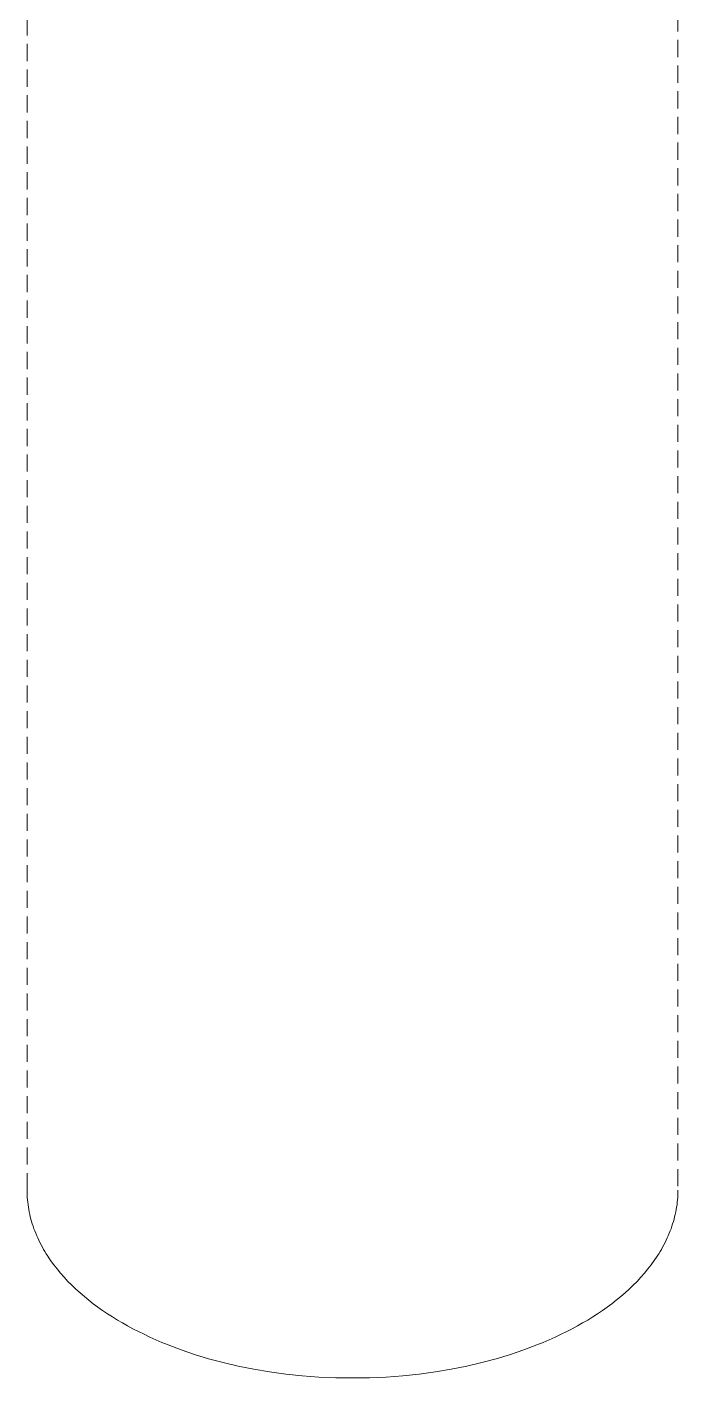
# Model space of a CAD drawing. Header units: millimetres. Extents: x 311 to 4068, y 1050 to 3803.
# Drawn here: x 3656.4 to 3704.7, y 2196.7 to 2297 of the extents above; entities that cross this region are included whole.
import ezdxf

# ---------------------------------------------------------------- set-up
doc = ezdxf.new("R2010")
doc.units = ezdxf.units.MM
doc.linetypes.add('HIDDEN', pattern=[1.905, 1.27, -0.635])
doc.layers.add('ZANO_R_przerywana', color=7, linetype='HIDDEN', lineweight=0)

msp = doc.modelspace()

# ---------------------------------------------------------------- linework, layer by layer
at = {"layer": 'ZANO_R_przerywana'}
for p, q in [((3656.42, 2210.68), (3656.42, 2555.15)), ((3704.72, 2555.15), (3704.72, 2210.68)), ((3656.42, 2210.5), (3656.42, 2210.68)), ((3656.43, 2210.32), (3656.42, 2210.5)), ((3704.71, 2210.32), (3704.72, 2210.5)), ((3704.72, 2210.5), (3704.72, 2210.68)), ((3656.44, 2210.14), (3656.43, 2210.32)), ((3656.45, 2209.96), (3656.44, 2210.14)), ((3656.47, 2209.78), (3656.45, 2209.96)), ((3656.49, 2209.6), (3656.47, 2209.78)), ((3656.52, 2209.42), (3656.49, 2209.6)), ((3656.55, 2209.24), (3656.52, 2209.42)), ((3704.59, 2209.24), (3704.62, 2209.42)), ((3704.62, 2209.42), (3704.65, 2209.6)), ((3704.65, 2209.6), (3704.67, 2209.78)), ((3704.67, 2209.78), (3704.69, 2209.96)), ((3704.69, 2209.96), (3704.7, 2210.14)), ((3704.7, 2210.14), (3704.71, 2210.32)), ((3656.58, 2209.06), (3656.55, 2209.24)), ((3656.62, 2208.88), (3656.58, 2209.06)), ((3656.66, 2208.71), (3656.62, 2208.88)), ((3656.71, 2208.53), (3656.66, 2208.71)), ((3656.76, 2208.35), (3656.71, 2208.53)), ((3704.38, 2208.35), (3704.43, 2208.53)), ((3704.43, 2208.53), (3704.47, 2208.71)), ((3704.47, 2208.71), (3704.52, 2208.88)), ((3704.52, 2208.88), (3704.55, 2209.06)), ((3704.55, 2209.06), (3704.59, 2209.24)), ((3656.81, 2208.17), (3656.76, 2208.35)), ((3656.87, 2208), (3656.81, 2208.17)), ((3656.93, 2207.82), (3656.87, 2208)), ((3657, 2207.65), (3656.93, 2207.82)), ((3657.06, 2207.48), (3657, 2207.65)), ((3657.14, 2207.3), (3657.06, 2207.48)), ((3704, 2207.3), (3704.07, 2207.48)), ((3704.07, 2207.48), (3704.14, 2207.65)), ((3704.14, 2207.65), (3704.21, 2207.82)), ((3704.21, 2207.82), (3704.27, 2208)), ((3704.27, 2208), (3704.32, 2208.17)), ((3704.32, 2208.17), (3704.38, 2208.35)), ((3657.21, 2207.13), (3657.14, 2207.3)), ((3657.29, 2206.96), (3657.21, 2207.13)), ((3657.38, 2206.79), (3657.29, 2206.96)), ((3657.47, 2206.62), (3657.38, 2206.79)), ((3657.56, 2206.45), (3657.47, 2206.62)), ((3657.65, 2206.28), (3657.56, 2206.45)), ((3703.49, 2206.28), (3703.58, 2206.45)), ((3703.58, 2206.45), (3703.67, 2206.62)), ((3703.67, 2206.62), (3703.76, 2206.79)), ((3703.76, 2206.79), (3703.84, 2206.96)), ((3703.84, 2206.96), (3703.92, 2207.13)), ((3703.92, 2207.13), (3704, 2207.3)), ((3657.75, 2206.12), (3657.65, 2206.28)), ((3657.85, 2205.95), (3657.75, 2206.12)), ((3657.95, 2205.79), (3657.85, 2205.95)), ((3658.17, 2205.46), (3657.95, 2205.79)), ((3658.4, 2205.14), (3658.17, 2205.46)), ((3702.73, 2205.14), (3702.96, 2205.46)), ((3702.96, 2205.46), (3703.18, 2205.79)), ((3703.18, 2205.79), (3703.29, 2205.95)), ((3703.29, 2205.95), (3703.39, 2206.12)), ((3703.39, 2206.12), (3703.49, 2206.28)), ((3658.65, 2204.83), (3658.4, 2205.14)), ((3658.91, 2204.52), (3658.65, 2204.83)), ((3659.17, 2204.21), (3658.91, 2204.52)), ((3701.96, 2204.21), (3702.23, 2204.52)), ((3702.23, 2204.52), (3702.49, 2204.83)), ((3702.49, 2204.83), (3702.73, 2205.14)), ((3659.45, 2203.91), (3659.17, 2204.21)), ((3659.74, 2203.62), (3659.45, 2203.91)), ((3660.04, 2203.34), (3659.74, 2203.62)), ((3701.1, 2203.34), (3701.39, 2203.62)), ((3701.39, 2203.62), (3701.68, 2203.91)), ((3701.68, 2203.91), (3701.96, 2204.21)), ((3660.35, 2203.05), (3660.04, 2203.34)), ((3660.67, 2202.78), (3660.35, 2203.05)), ((3661, 2202.51), (3660.67, 2202.78)), ((3661.33, 2202.25), (3661, 2202.51)), ((3699.8, 2202.25), (3700.14, 2202.51)), ((3700.14, 2202.51), (3700.47, 2202.78)), ((3700.47, 2202.78), (3700.79, 2203.05)), ((3700.79, 2203.05), (3701.1, 2203.34)), ((3661.68, 2202), (3661.33, 2202.25)), ((3662.03, 2201.75), (3661.68, 2202)), ((3662.38, 2201.51), (3662.03, 2201.75)), ((3662.75, 2201.27), (3662.38, 2201.51)), ((3698.39, 2201.27), (3698.75, 2201.51)), ((3698.75, 2201.51), (3699.11, 2201.75)), ((3699.11, 2201.75), (3699.46, 2202)), ((3699.46, 2202), (3699.8, 2202.25)), ((3663.12, 2201.04), (3662.75, 2201.27)), ((3663.49, 2200.82), (3663.12, 2201.04)), ((3663.87, 2200.61), (3663.49, 2200.82)), ((3664.27, 2200.39), (3663.87, 2200.61)), ((3664.68, 2200.18), (3664.27, 2200.39)), ((3696.87, 2200.39), (3696.46, 2200.18)), ((3697.26, 2200.61), (3696.87, 2200.39)), ((3697.64, 2200.82), (3697.26, 2200.61)), ((3697.64, 2200.82), (3698.02, 2201.04)), ((3698.02, 2201.04), (3698.39, 2201.27)), ((3665.1, 2199.98), (3664.68, 2200.18)), ((3665.53, 2199.77), (3665.1, 2199.98)), ((3665.97, 2199.57), (3665.53, 2199.77)), ((3666.42, 2199.38), (3665.97, 2199.57)), ((3695.17, 2199.57), (3694.72, 2199.38)), ((3695.61, 2199.77), (3695.17, 2199.57)), ((3696.04, 2199.98), (3695.61, 2199.77)), ((3696.46, 2200.18), (3696.04, 2199.98)), ((3666.88, 2199.19), (3666.42, 2199.38)), ((3667.85, 2198.83), (3666.88, 2199.19)), ((3668.85, 2198.49), (3667.85, 2198.83)), ((3669.89, 2198.17), (3668.85, 2198.49)), ((3692.29, 2198.49), (3691.24, 2198.17)), ((3693.29, 2198.83), (3692.29, 2198.49)), ((3694.25, 2199.19), (3693.29, 2198.83)), ((3694.72, 2199.38), (3694.25, 2199.19)), ((3670.98, 2197.88), (3669.89, 2198.17)), ((3672.09, 2197.62), (3670.98, 2197.88)), ((3673.24, 2197.39), (3672.09, 2197.62)), ((3674.42, 2197.2), (3673.24, 2197.39)), ((3687.89, 2197.39), (3686.72, 2197.2)), ((3689.04, 2197.62), (3687.89, 2197.39)), ((3690.16, 2197.88), (3689.04, 2197.62)), ((3691.24, 2198.17), (3690.16, 2197.88)), ((3675.62, 2197.03), (3674.42, 2197.2)), ((3676.84, 2196.9), (3675.62, 2197.03)), ((3678.07, 2196.81), (3676.84, 2196.9)), ((3679.32, 2196.76), (3678.07, 2196.81)), ((3680.57, 2196.74), (3679.32, 2196.76)), ((3681.82, 2196.76), (3680.57, 2196.74)), ((3683.06, 2196.81), (3681.82, 2196.76)), ((3684.3, 2196.9), (3683.06, 2196.81)), ((3685.52, 2197.03), (3684.3, 2196.9)), ((3686.72, 2197.2), (3685.52, 2197.03))]:
    msp.add_line(p, q, dxfattribs=at)

doc.saveas('drawing.dxf')
